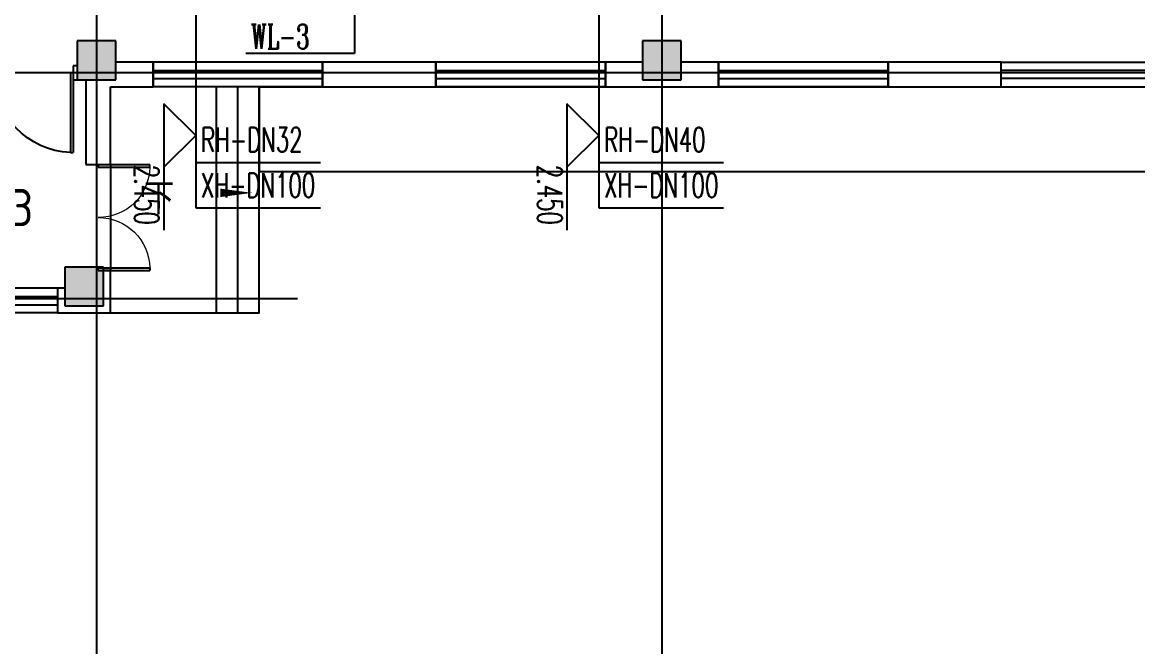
# Model space of a CAD drawing. Extents: x 0 to 2838408, y -923048 to 203859.
# Drawn here: x 2360167 to 2375949, y -209617 to -200778 of the extents above; entities that cross this region are included whole.
import ezdxf

# ---------------------------------------------------------------- set-up
doc = ezdxf.new("R2010")
doc.units = 0
doc.header["$LTSCALE"] = 1000
doc.layers.add('A-ANNO-IDEN', color=3, linetype='Continuous', lineweight=0)
doc.layers.add('A-ANNO-TXT', color=7, linetype='Continuous', lineweight=0, plot=False)
for name, color, linetype in [('COLUMN', 9, 'Continuous'), ('DIM_污水', 3, 'Continuous'), ('DIM_热回水', 3, 'Continuous'), ('DOOR_FIRE', 4, 'Continuous'), ('DOTE', 8, 'Continuous'), ('E2-楼梯、坡道', 52, 'Continuous'), ('GROUND', 2, 'Continuous'), ('PUB_HATCH', 8, 'Continuous'), ('PUB_TEXT', 7, 'Continuous'), ('TWT_ELEV', 3, 'Continuous'), ('WALL', 9, 'Continuous'), ('WINDOW', 4, 'Continuous'), ('XREF', 8, 'Continuous')]:
    doc.layers.add(name, color=color, linetype=linetype)
doc.styles.add('-黑体_T3', font='', dxfattribs={"width": 0.8})
doc.styles.add('_TWT_DIM_ELE', font='SIMPLEX', dxfattribs={"width": 0.8, "height": 2.3, "bigfont": 'HZTXT'})
doc.styles.add('_TWT_PIPEDN', font='SIMPLEX', dxfattribs={"width": 0.8, "height": 2.3, "bigfont": 'HZTXT'})
doc.styles.add('_TWT_SERIAL', font='COMPLEX', dxfattribs={"width": 0.8, "height": 2.3, "bigfont": 'HZTXT'})
doc.styles.get("Standard").update_dxf_attribs({"font": 'geniso.shx', "bigfont": 'hztxt.shx'})
doc.styles.get('-黑体_T3').set_extended_font_data('SimHei')

# ---------------------------------------------------------------- blocks, each defined once
blk = doc.blocks.new('$WINLIB2D$00000001')
at = {"color": 0}
for points in [[(-0.5, 0.5), (-0.5, -0.5)], [(-0.5, 0.5), (0.5, 0.5)], [(0.5, -0.5), (0.5, 0.5)], [(0.5, 0.1667), (-0.5, 0.1667)], [(0.5, -0.1667), (-0.5, -0.1667)], [(-0.5, -0.5), (0.5, -0.5)]]:
    blk.add_lwpolyline(points, dxfattribs=at)
blk = doc.blocks.new('$DorLib2D$00000225')
at = {"color": 0}
for p, q in [((0.475, -0.001), (0.475, 0.752)), ((0.475, 0.752), (0.5, 0.752)), ((0.5, -0.001), (0.5, 0.752)), ((-0.5, 0), (-0.5, 0.252)), ((-0.475, 0.252), (-0.5, 0.252)), ((-0.475, 0), (-0.475, 0.252)), ((-0.475, 0), (-0.5, 0)), ((0.475, -0.001), (0.5, -0.001))]:
    blk.add_line(p, q, dxfattribs=at)
for centre, radius, start, end in [((0.505, -0.002), 0.755, 92.2493, 179.7238), ((-0.501, 0.003), 0.251, 359.7899, 84.0974)]:
    blk.add_arc(centre, radius, start, end, dxfattribs=at)
blk = doc.blocks.new('$DorLib2D$00000002')
for p, q in [((-0.5, 0), (-0.5, 0.4875)), ((-0.475, 0.4875), (-0.5, 0.4875)), ((-0.475, 0), (-0.475, 0.4875)), ((0.475, 0), (0.475, 0.4875)), ((0.475, 0.4875), (0.5, 0.4875)), ((0.5, 0), (0.5, 0.4875)), ((-0.5, 0), (-0.475, 0)), ((0.5, 0), (0.475, 0))]:
    blk.add_line(p, q)
at = {"lineweight": 13}
for centre, start, end in [((-0.4875, 0), 0, 88.53072), ((0.4875, 0), 91.46928, 180)]:
    blk.add_arc(centre, 0.4875, start, end, dxfattribs=at)
blk = doc.blocks.new('1F1')
at = {"layer": 'PUB_HATCH'}
for points in [[(2361491.7, -201042.2), (2360941.7, -201042.2), (2360941.7, -201592.2), (2361491.7, -201592.2)], [(2369491.7, -201042.2), (2368941.7, -201042.2), (2368941.7, -201592.2), (2369491.7, -201592.2)], [(2361316.7, -204242.2), (2360766.7, -204242.2), (2360766.7, -204792.2), (2361316.7, -204792.2)]]:
    blk.add_hatch(color=256, dxfattribs=at).paths.add_polyline_path(points)
at = {"layer": 'A-ANNO-IDEN'}
blk.add_lwpolyline([(2362440.5, -203192.2, 0, 0, 0), (2363416.7, -203192.2, 0, 120, 0), (2362966.7, -203192.2, 0, 0, 0)], format="xyseb", dxfattribs=at)
at = {"layer": 'COLUMN'}
for p, q in [((2361491.7, -201042.2), (2360941.7, -201042.2)), ((2360941.7, -201042.2), (2360941.7, -201592.2)), ((2361491.7, -201592.2), (2361491.7, -201042.2)), ((2369491.7, -201042.2), (2368941.7, -201042.2)), ((2368941.7, -201042.2), (2368941.7, -201592.2)), ((2369491.7, -201592.2), (2369491.7, -201042.2)), ((2360941.7, -201592.2), (2361491.7, -201592.2)), ((2368941.7, -201592.2), (2369491.7, -201592.2)), ((2361316.7, -204242.2), (2360766.7, -204242.2)), ((2360766.7, -204242.2), (2360766.7, -204792.2)), ((2361316.7, -204792.2), (2361316.7, -204242.2)), ((2360766.7, -204792.2), (2361316.7, -204792.2))]:
    blk.add_line(p, q, dxfattribs=at)
at = {"layer": 'DOTE'}
for p, q in [((2361216.7, -187892.2), (2361216.7, -271092.2)), ((2369216.7, -187892.2), (2369216.7, -271092.2)), ((2453916.7, -201492.2), (2343216.7, -201492.2)), ((2364062.1, -204692.2), (2343616.1, -204692.2))]:
    blk.add_line(p, q, dxfattribs=at)
at = {"layer": 'E2-楼梯、坡道'}
for points in [[(2361416.7, -204892.2), (2362916.7, -204892.2), (2362916.7, -201692.2)], [(2362916.7, -204892.2), (2363216.7, -204892.2), (2363216.7, -201692.2)], [(2363216.7, -204892.2), (2363516.7, -204892.2), (2363516.7, -201692.2)]]:
    blk.add_lwpolyline(points, dxfattribs=at)
at = {"layer": 'GROUND'}
for p, q in [((2363516.7, -201692.2), (2363516.7, -202892.2)), ((2363516.7, -202892.2), (2436966.7, -202892.2))]:
    blk.add_line(p, q, dxfattribs=at)
blk.add_lwpolyline([(2363516.7, -201692.2), (2436966.7, -201692.2)], dxfattribs=at)
at = {"layer": 'WALL'}
for p, q in [((2362016.7, -201342.2), (2361491.7, -201342.2)), ((2362016.7, -201692.2), (2362016.7, -201342.2)), ((2366016.7, -201342.2), (2364416.7, -201342.2)), ((2364416.7, -201342.2), (2364416.7, -201692.2)), ((2366016.7, -201692.2), (2366016.7, -201342.2)), ((2368941.7, -201342.2), (2368416.7, -201342.2)), ((2368416.7, -201342.2), (2368416.7, -201692.2)), ((2370016.7, -201342.2), (2369491.7, -201342.2)), ((2370016.7, -201692.2), (2370016.7, -201342.2)), ((2374016.7, -201342.2), (2372416.7, -201342.2)), ((2372416.7, -201342.2), (2372416.7, -201692.2)), ((2374016.7, -201692.2), (2374016.7, -201342.2)), ((2360941.7, -201392.2), (2360886.7, -201392.2)), ((2360886.7, -201392.2), (2360886.7, -201592.2)), ((2360886.7, -201592.2), (2360941.7, -201592.2)), ((2361066.7, -201592.2), (2361066.7, -202792.2)), ((2361416.7, -201692.2), (2362016.7, -201692.2)), ((2361416.7, -202792.2), (2361416.7, -201692.2)), ((2364416.7, -201692.2), (2366016.7, -201692.2)), ((2368416.7, -201692.2), (2369216.7, -201692.2)), ((2369216.7, -201692.2), (2370016.7, -201692.2)), ((2372416.7, -201692.2), (2374016.7, -201692.2)), ((2361066.7, -202792.2), (2361416.7, -202792.2)), ((2361416.7, -204292.2), (2361316.7, -204292.2)), ((2361416.7, -204892.2), (2361416.7, -204292.2)), ((2360766.7, -204542.2), (2360666.7, -204542.2)), ((2360666.7, -204542.2), (2360666.7, -204892.2)), ((2360666.7, -204892.2), (2361416.7, -204892.2))]:
    blk.add_line(p, q, dxfattribs=at)
at = {"layer": 'WINDOW'}
blk.add_line((2361416.7, -202792.2), (2361416.7, -204292.2), dxfattribs=at)
at = {"layer": 'DOOR_FIRE', "xscale": -1500, "yscale": 1500, "zscale": 200, "rotation": 180}
blk.add_blockref('$DorLib2D$00000225', (2360136.7, -201492.2), dxfattribs=at)
at = {"layer": 'WINDOW'}
for name, p, xscale, yscale, zscale, rotation in [('$WINLIB2D$00000001', (2363216.7, -201517.2), -2400, -350, -2400, 359.999999999981), ('$WINLIB2D$00000001', (2367216.7, -201517.2), -2400, -350, -2400, 359.999999999981), ('$WINLIB2D$00000001', (2371216.7, -201517.2), -2400, -350, -2400, 359.999999999962), ('$DorLib2D$00000002', (2361241.7, -203542.2), -1500, 1500, -1500, 270), ('$WINLIB2D$00000001', (2359966.7, -204717.2), 1400, -350, 1400, 180)]:
    blk.add_blockref(name, p, dxfattribs=dict(at, xscale=xscale, yscale=yscale, zscale=zscale, rotation=rotation))
at = {"layer": 'WINDOW', "xscale": 2400, "yscale": -350, "zscale": 2400}
blk.add_blockref('$WINLIB2D$00000001', (2375216.7, -201517.2), dxfattribs=at)
at = {"layer": 'A-ANNO-TXT', "color": 7, "style": '-黑体_T3', "width": 0.8}
blk.add_text('下', height=394.3, dxfattribs=at).set_placement((2361887.8, -203454.7))
at = {"layer": 'PUB_TEXT'}
blk.add_text('LT3', height=525, dxfattribs=at).set_placement((2359281.1, -203664.1))

msp = doc.modelspace()

# ---------------------------------------------------------------- linework, layer by layer
at = {"layer": 'DIM_污水'}
for p, q in [((2364866.7, -198342.2, -800), (2364866.7, -201220.9)), ((2364866.7, -201220.9), (2363329.6, -201220.9))]:
    msp.add_line(p, q, dxfattribs=at)
at = {"layer": 'DIM_热回水', "linetype": 'ByBlock'}
for p, q in [((2362619.8, -199417.2), (2362619.8, -202761.5)), ((2368322.6, -199417.2), (2368322.6, -202761.5)), ((2362619.8, -202761.5), (2364387.6, -202761.5)), ((2362619.8, -202761.5), (2362619.8, -203406.5)), ((2368322.6, -202761.5), (2370090.4, -202761.5)), ((2368322.6, -202761.5), (2368322.6, -203406.5)), ((2362619.8, -203406.5), (2364387.6, -203406.5)), ((2368322.6, -203406.5), (2370090.4, -203406.5))]:
    msp.add_line(p, q, dxfattribs=at)
at = {"layer": 'TWT_ELEV', "linetype": 'ByBlock'}
for p, q in [((2362619.8, -202380), (2362169.8, -201930)), ((2362169.8, -201930), (2362169.8, -203722.2)), ((2368322.6, -202380), (2367872.6, -201930)), ((2367872.6, -201930), (2367872.6, -203722.2)), ((2362619.8, -202218.6), (2362619.8, -202830)), ((2368322.6, -202218.6), (2368322.6, -202830)), ((2362619.8, -202380), (2362169.8, -202830)), ((2368322.6, -202380), (2367872.6, -202830))]:
    msp.add_line(p, q, dxfattribs=at)

# ---------------------------------------------------------------- block references
at = {"layer": 'XREF'}
msp.add_blockref('1F1', (0, 0), dxfattribs=at)

# ---------------------------------------------------------------- texts
at = {"layer": 'DIM_污水', "color": 7, "style": '_TWT_SERIAL', "width": 0.64}
msp.add_text('WL-3', height=345, dxfattribs=at).set_placement((2363398.6, -201151.9))
at = {"layer": 'DIM_热回水', "color": 251, "linetype": 'ByBlock', "style": '_TWT_PIPEDN', "width": 0.64}
for s, p in [('RH-DN32', (2362694.8, -202611.5)), ('RH-DN40', (2368397.6, -202611.5))]:
    msp.add_text(s, height=345, dxfattribs=at).set_placement(p)
at = {"layer": 'DIM_热回水', "color": 7, "linetype": 'ByBlock', "style": '_TWT_PIPEDN', "width": 0.64}
for p in [(2362694.8, -203256.5), (2368397.6, -203256.5)]:
    msp.add_text('XH-DN100', height=345, dxfattribs=at).set_placement(p)
at = {"layer": 'TWT_ELEV', "color": 7, "linetype": 'ByBlock', "style": '_TWT_DIM_ELE', "width": 0.64}
for p in [(2361755.8, -202794), (2367458.6, -202794)]:
    msp.add_text('2.450', height=345, rotation=270, dxfattribs=at).set_placement(p)

doc.saveas('drawing.dxf')
